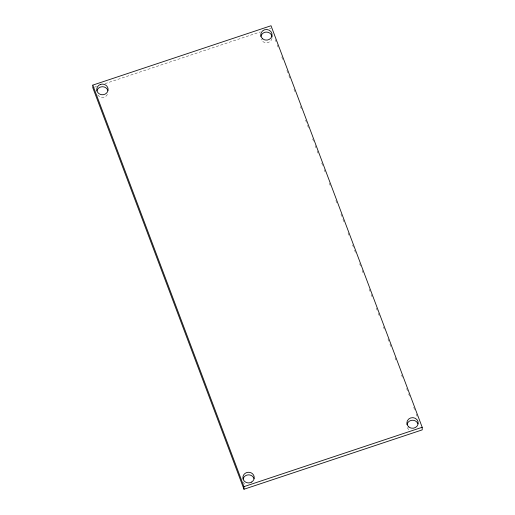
<?xml version="1.0" encoding="UTF-8"?>
<svg xmlns="http://www.w3.org/2000/svg" width="515" height="515" viewBox="0 0 515 515"><rect width="100%" height="100%" fill="white"/><g stroke="black" fill="none" stroke-linecap="round" stroke-linejoin="round"><path stroke-width="0.39" stroke-dasharray="2.58 1.93" d="M94.335 87.215L96.62 86.456M104.996 83.662L260.384 31.898M269.519 28.853L271.045 28.351M243.267 481.956L243.82 483.064A5.671 5.324 -0.6 0 0 244.773 484.126M275.293 39.629L276.143 41.882M277.276 44.889L278.119 47.148M281.802 56.92L283.218 60.68M286.9 70.458L287.75 72.712M288.883 75.718L289.726 77.977M293.975 89.256L294.825 91.509M300.49 106.547L301.333 108.807M305.582 120.085L306.431 122.338M307.564 125.345L308.414 127.604M312.663 138.883L313.506 141.136M315.206 145.648L316.055 147.902M317.189 150.914L318.038 153.167M321.721 162.946L323.137 166.706M324.27 169.712L325.113 171.965M329.362 183.243L330.212 185.503M335.877 200.541L336.72 202.794M340.969 214.073L341.818 216.332M342.951 219.339L343.801 221.592M348.043 232.87L348.893 235.13M352.575 244.902L353.425 247.161M354.558 250.168L355.408 252.421M359.65 263.699L360.5 265.959M362.2 270.472L363.049 272.725M369.281 289.269L370.131 291.522M371.257 294.529L372.107 296.788M376.356 308.067L377.205 310.32M378.338 313.326L379.188 315.586M383.43 326.864L384.28 329.117M387.962 338.896L388.812 341.149M389.945 344.155L390.795 346.415M395.037 357.693L395.887 359.946M401.552 374.984L402.402 377.244M406.644 388.522L407.494 390.776M408.627 393.782L409.477 396.041M413.725 407.32L414.575 409.573M416.275 414.086L417.124 416.345M408.884 429.613A5.671 5.324 -0.6 0 1 407.223 427.341M107.519 94.438A5.671 5.324 -0.6 0 1 97.708 94.953M272.01 38.38A5.671 5.324 -0.6 0 1 266.879 42.726A5.671 5.324 -0.6 0 1 261.086 39.198"/><path stroke-width="0.77" d="M92.784 85.123L271.019 25.75L422.191 427.276L422.216 429.877L243.981 489.25L92.809 87.724L92.784 85.123L243.956 486.649L243.981 489.25M243.956 486.649L422.191 427.276M406.992 424.592A5.671 5.324 -0.6 0 1 412.129 420.253A5.671 5.324 -0.6 0 1 417.916 423.781M243.054 479.053A5.671 5.324 -0.6 0 1 248.327 474.862A5.671 5.324 -0.6 0 1 253.998 478.557M96.91 90.949A5.671 5.324 -0.6 0 1 99.356 87.582L100.695 86.977A5.671 5.324 -0.6 0 1 107.847 90.376M260.86 36.449A5.671 5.324 -0.6 0 1 266.738 32.097A5.671 5.324 -0.6 0 1 272.087 36.996M100.67 84.383L99.331 84.981A5.671 5.324 -0.6 0 0 97.045 91.104L97.683 92.359A5.671 5.324 -0.6 0 0 105.105 94.136A5.671 5.324 -0.6 0 0 107.648 87.344A5.671 5.324 -0.6 0 0 100.67 84.383M251.623 482.066L250.284 482.658A5.671 5.324 -0.6 0 1 243.788 480.463L243.164 479.208A5.671 5.324 -0.6 0 1 246.382 472.673A5.671 5.324 -0.6 0 1 253.586 475.107A5.671 5.324 -0.6 0 1 251.623 482.066M408.852 427.012A5.671 5.324 -0.6 0 0 418.116 423.929A5.671 5.324 -0.6 0 0 410.648 417.942A5.671 5.324 -0.6 0 0 408.852 427.012M262.721 38.87A5.671 5.324 -0.6 0 0 271.984 35.786A5.671 5.324 -0.6 0 0 264.517 29.799A5.671 5.324 -0.6 0 0 262.721 38.87"/></g></svg>
